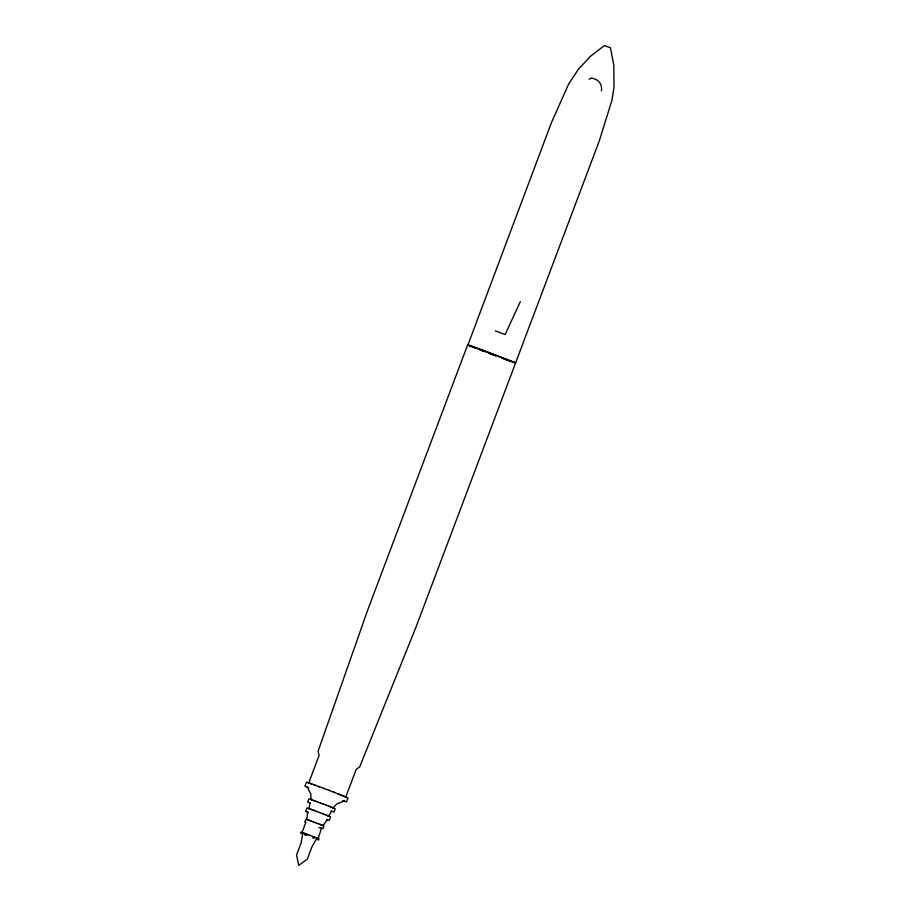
<?xml version="1.0" encoding="UTF-8"?>
<svg xmlns="http://www.w3.org/2000/svg" width="911" height="911" viewBox="0 0 911 911"><rect width="100%" height="100%" fill="white"/><g stroke="black" fill="none" stroke-linecap="round" stroke-linejoin="round"><path stroke-width="1.37" d="M306.87 819.57L307.645 812.157L308.487 812.566M338.027 793.834L345.759 797.045L356.19 769.396L359.663 766.96L415.758 627.736L515.558 363.011L487.624 352.045L467.65 344.882L367.862 609.607L318.087 751.222L319.089 755.356L308.67 783.005L309.763 783.335M467.969 344.813L551.485 122.507L568.84 83.618L578.587 69.042L590.544 56.243L604.414 45.55L609.197 47.315L610.45 47.839L613.798 65.045L614.014 86.955L612.033 99.971L599.392 140.636L515.649 362.76L501.688 357.829M305.834 822.303L301.985 832.517L303.454 833.007M520.34 301.632L505.115 334.576L495.299 330.852M322.984 825.662L327.3 819.593L326.719 819.422M332.925 807.898L337.081 803.787L344.267 801.031L343.174 800.701M589.064 79.177L591.603 78.107M467.753 344.631L515.649 362.76M515.558 363.011L501.597 358.08M331.057 810.949L331.695 811.143L328.609 816.108L327.766 815.709M321.469 828.258L318.098 838.621L317.404 838.279M316.311 839.111L311.938 846.911L307.337 859.107L298.774 865.45L296.53 855.019L301.131 842.823L302.668 833.941L300.619 833.144L300.994 832.142L304.9 833.519M592.104 78.266C598.276 79.268 602.376 83.778 601.442 90.736M312.04 784.12L306.426 782.15L304.923 786.136L308.647 787.776M342.718 800.621L346.499 801.874L348.002 797.888L333.733 792.183M331.581 811.211L333.984 812.008L335.202 808.763L328.381 806.019M310.742 809.264L308.954 808.672L310.013 802.978M327.129 819.638L329.281 820.344L330.591 816.86L324.51 814.411M308.339 820.059L305.88 819.194L304.843 821.938L305.629 822.303M320.478 827.917L322.938 828.782L323.974 826.038L321.173 824.888M317.074 839.441L318.713 839.988L319.089 838.997L316.288 837.835M310.207 783.403L315.354 785.305M315.069 801.008L311.141 799.653L310.731 793.811L307.337 787.127M307.531 819.741L309.774 820.572M319.044 827.404L321.298 828.236M313.931 784.735L319.476 786.819M317.483 801.896L308.852 798.788L307.633 802.033L310.594 803.308M311.232 809.389L317.153 811.61M314.682 810.688L306.973 807.92L305.652 811.405L308.317 812.555M309.148 820.321L311.573 821.232M304.263 833.269L308.704 834.932M312.61 837.778L314.181 838.359M318.554 786.432L324.134 788.55M316.538 801.498L320.216 802.91M311.152 821.05L313.589 821.973M306.278 834.009L315.32 837.425M489.401 353.24L495.675 355.597M489.309 353.491L495.584 355.848M323.758 788.368L329.213 790.418M319.841 802.728L323.291 804.026M316.823 811.45L319.92 812.612M313.418 821.893L315.798 822.792M488.182 352.773L479.949 349.619M328.996 790.372L334.519 792.445M323.075 803.992L326.662 805.313M319.727 812.578L322.938 813.762M315.696 822.77L318.11 823.669M479.858 349.87L483.183 351.156M325.853 805.051L329.714 806.486M322.232 813.534L327.937 815.709M317.757 823.555L320.205 824.478M312.872 836.503L317.051 838.109M304.388 834.704L306.483 835.512M476.59 348.309L469.803 345.611M476.487 348.56L469.712 345.861M319.624 824.273L321.936 825.161M330.465 806.839L332.822 807.818M322.289 825.332L322.904 825.605"/></g></svg>
